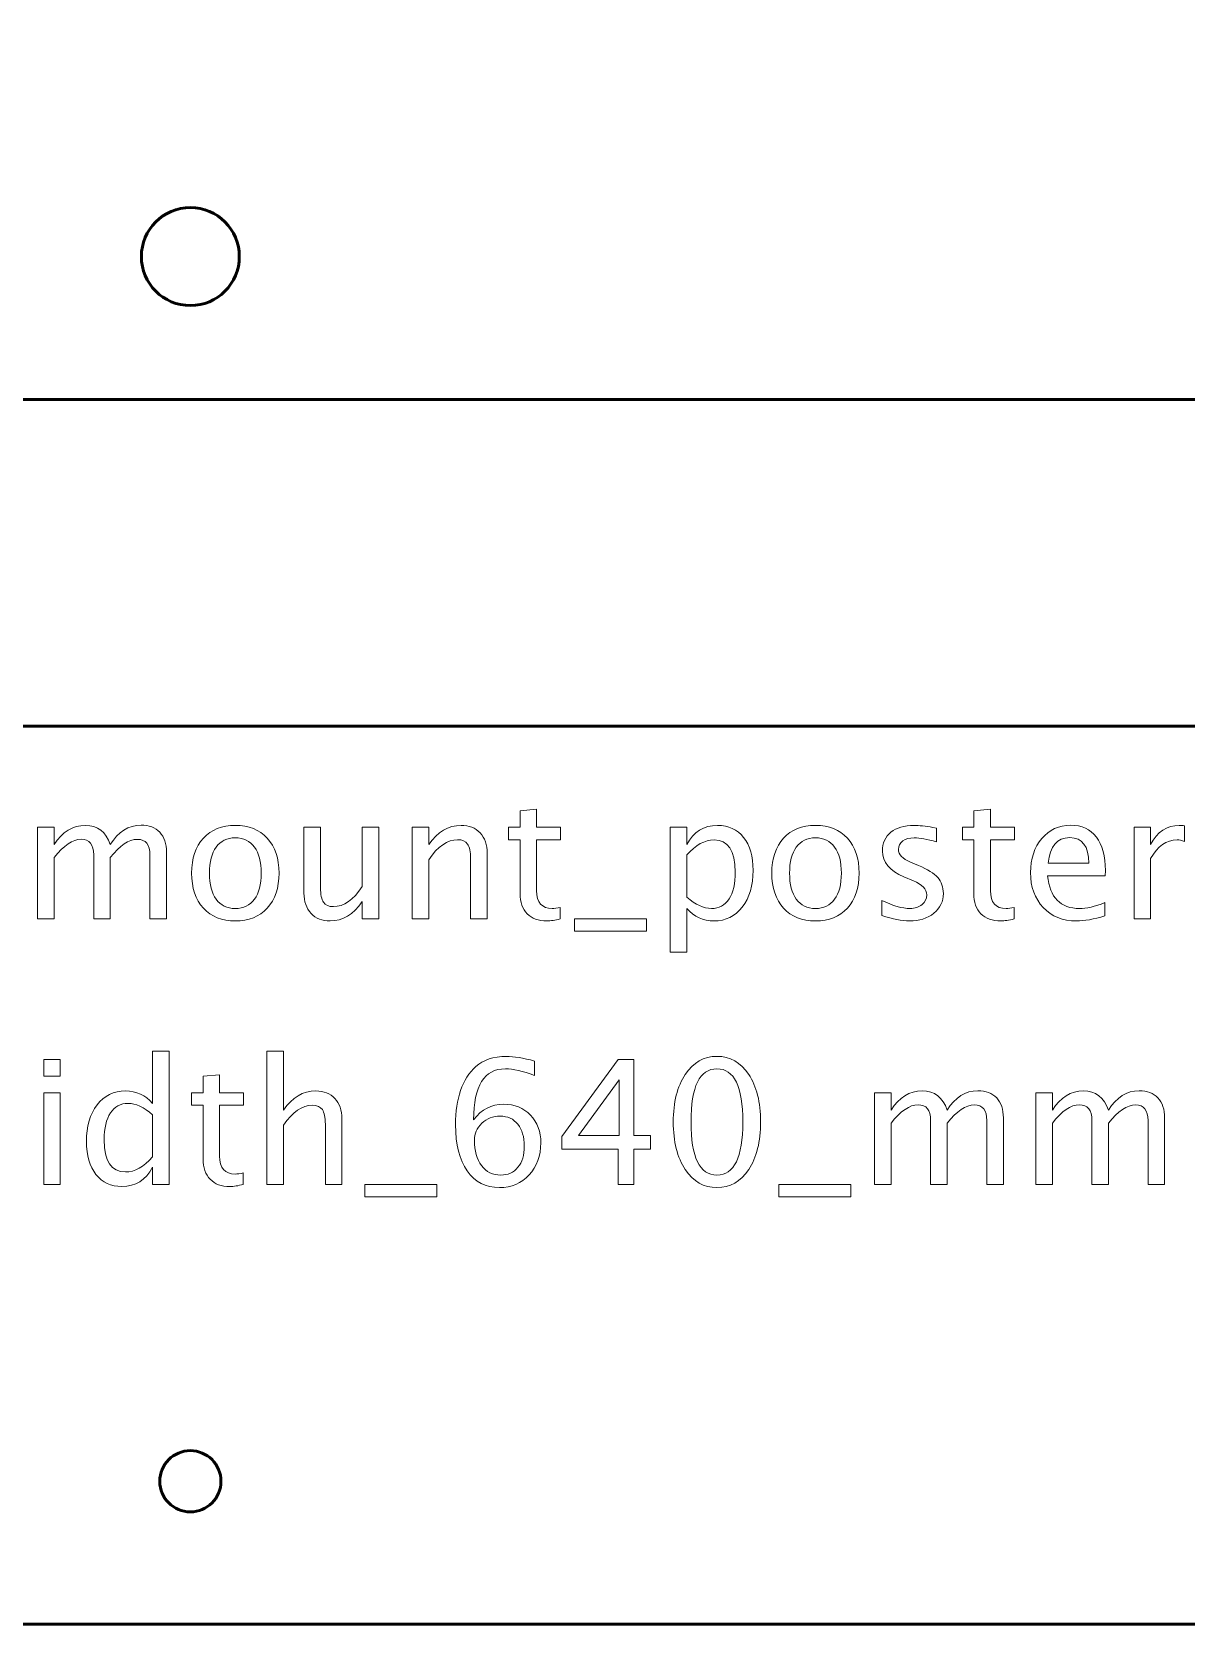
# Model space of a CAD drawing. Header units: centimetres. Extents: x -144 to 123, y -121 to 149.
# Drawn here: x -14.28 to -8.62, y -53.2 to -45.4 of the extents above; entities that cross this region are included whole.
import ezdxf

# ---------------------------------------------------------------- set-up
doc = ezdxf.new("R2010")
doc.units = ezdxf.units.CM
doc.header["$MEASUREMENT"] = 0
doc.layers.add('Layer 1', color=7, linetype='Continuous')

msp = doc.modelspace()

# ---------------------------------------------------------------- linework, layer by layer
at = {"layer": 'Layer 1', "lineweight": 53}
for centre, major_axis in [((-13.5, -46.5), (0, 0.24)), ((-13.5, -52.5), (0, 0.15))]:
    msp.add_ellipse(centre, major_axis=major_axis, ratio=1, dxfattribs=at)
for points in [[(-38.95, -46.7), (-38.95, -46.7), (-38.95, -43.3), (-38.95, -43.3), (-38.95, -43.3), (-38.95, -43.02386), (-38.72614, -42.8), (-38.45, -42.8), (-38.45, -42.8), (-38.45, -42.8), (8.45, -42.8), (8.45, -42.8), (8.45, -42.8), (8.72614, -42.8), (8.95, -43.02386), (8.95, -43.3), (8.95, -43.3), (8.95, -43.3), (8.95, -46.7), (8.95, -46.7), (8.95, -46.7), (8.95, -46.97614), (8.72614, -47.2), (8.45, -47.2), (8.45, -47.2), (8.45, -47.2), (-38.45, -47.2), (-38.45, -47.2), (-38.45, -47.2), (-38.72614, -47.2), (-38.95, -46.97614), (-38.95, -46.7)], [(-38.95, -52.7), (-38.95, -52.7), (-38.95, -49.3), (-38.95, -49.3), (-38.95, -49.3), (-38.95, -49.02386), (-38.72614, -48.8), (-38.45, -48.8), (-38.45, -48.8), (-38.45, -48.8), (8.45, -48.8), (8.45, -48.8), (8.45, -48.8), (8.72614, -48.8), (8.95, -49.02386), (8.95, -49.3), (8.95, -49.3), (8.95, -49.3), (8.95, -52.7), (8.95, -52.7), (8.95, -52.7), (8.95, -52.97614), (8.72614, -53.2), (8.45, -53.2), (8.45, -53.2), (8.45, -53.2), (-38.45, -53.2), (-38.45, -53.2), (-38.45, -53.2), (-38.72614, -53.2), (-38.95, -52.97614), (-38.95, -52.7)]]:
    msp.add_open_spline(points, degree=3, knots=[0, 0, 0, 0, 0.1111111, 0.1111111, 0.1111111, 0.1111111, 0.2222222, 0.2222222, 0.2222222, 0.2222222, 0.3333333, 0.3333333, 0.3333333, 0.3333333, 0.4444444, 0.4444444, 0.4444444, 0.4444444, 0.5555556, 0.5555556, 0.5555556, 0.5555556, 0.6666667, 0.6666667, 0.6666667, 0.6666667, 0.7777778, 0.7777778, 0.7777778, 0.7777778, 1, 1, 1, 1], dxfattribs=at)
at = {"layer": 'Layer 1', "color": 5, "lineweight": 9}
for points, knots in [([(-11.68655, -49.74455), (-11.71167, -49.75146), (-11.73354, -49.75485), (-11.75202, -49.75485), (-11.75202, -49.75485), (-11.79351, -49.75485), (-11.82583, -49.743), (-11.84897, -49.71929), (-11.84897, -49.71929), (-11.87225, -49.69558), (-11.88382, -49.6627), (-11.88382, -49.62051), (-11.88382, -49.62051), (-11.88382, -49.62051), (-11.88382, -49.35692), (-11.88382, -49.35692), (-11.88382, -49.35692), (-11.88382, -49.35692), (-11.93999, -49.35692), (-11.93999, -49.35692), (-11.93999, -49.35692), (-11.93999, -49.35692), (-11.93999, -49.29595), (-11.93999, -49.29595), (-11.93999, -49.29595), (-11.93999, -49.29595), (-11.88382, -49.29595), (-11.88382, -49.29595), (-11.88382, -49.29595), (-11.88382, -49.29595), (-11.88382, -49.21482), (-11.88382, -49.21482), (-11.88382, -49.21482), (-11.88382, -49.21482), (-11.80254, -49.20705), (-11.80254, -49.20705), (-11.80254, -49.20705), (-11.80254, -49.20705), (-11.80254, -49.29595), (-11.80254, -49.29595), (-11.80254, -49.29595), (-11.80254, -49.29595), (-11.68486, -49.29595), (-11.68486, -49.29595), (-11.68486, -49.29595), (-11.68486, -49.29595), (-11.68486, -49.35692), (-11.68486, -49.35692), (-11.68486, -49.35692), (-11.68486, -49.35692), (-11.80254, -49.35692), (-11.80254, -49.35692), (-11.80254, -49.35692), (-11.80254, -49.35692), (-11.80254, -49.60584), (-11.80254, -49.60584), (-11.80254, -49.60584), (-11.80254, -49.66454), (-11.777, -49.69389), (-11.72606, -49.69389), (-11.72606, -49.69389), (-11.71519, -49.69389), (-11.70207, -49.69206), (-11.68655, -49.68853), (-11.68655, -49.68853), (-11.68655, -49.68853), (-11.68655, -49.74455), (-11.68655, -49.74455)], [0, 0, 0, 0, 0.0555556, 0.0555556, 0.0555556, 0.0555556, 0.1111111, 0.1111111, 0.1111111, 0.1111111, 0.1666667, 0.1666667, 0.1666667, 0.1666667, 0.2222222, 0.2222222, 0.2222222, 0.2222222, 0.2777778, 0.2777778, 0.2777778, 0.2777778, 0.3333333, 0.3333333, 0.3333333, 0.3333333, 0.3888889, 0.3888889, 0.3888889, 0.3888889, 0.4444444, 0.4444444, 0.4444444, 0.4444444, 0.5, 0.5, 0.5, 0.5, 0.5555556, 0.5555556, 0.5555556, 0.5555556, 0.6111111, 0.6111111, 0.6111111, 0.6111111, 0.6666667, 0.6666667, 0.6666667, 0.6666667, 0.7222222, 0.7222222, 0.7222222, 0.7222222, 0.7777778, 0.7777778, 0.7777778, 0.7777778, 0.8333333, 0.8333333, 0.8333333, 0.8333333, 0.8888889, 0.8888889, 0.8888889, 0.8888889, 1, 1, 1, 1]), ([(-9.46192, -49.74455), (-9.48704, -49.75146), (-9.50891, -49.75485), (-9.52739, -49.75485), (-9.52739, -49.75485), (-9.56888, -49.75485), (-9.6012, -49.743), (-9.62434, -49.71929), (-9.62434, -49.71929), (-9.64762, -49.69558), (-9.65919, -49.6627), (-9.65919, -49.62051), (-9.65919, -49.62051), (-9.65919, -49.62051), (-9.65919, -49.35692), (-9.65919, -49.35692), (-9.65919, -49.35692), (-9.65919, -49.35692), (-9.71536, -49.35692), (-9.71536, -49.35692), (-9.71536, -49.35692), (-9.71536, -49.35692), (-9.71536, -49.29595), (-9.71536, -49.29595), (-9.71536, -49.29595), (-9.71536, -49.29595), (-9.65919, -49.29595), (-9.65919, -49.29595), (-9.65919, -49.29595), (-9.65919, -49.29595), (-9.65919, -49.21482), (-9.65919, -49.21482), (-9.65919, -49.21482), (-9.65919, -49.21482), (-9.57791, -49.20705), (-9.57791, -49.20705), (-9.57791, -49.20705), (-9.57791, -49.20705), (-9.57791, -49.29595), (-9.57791, -49.29595), (-9.57791, -49.29595), (-9.57791, -49.29595), (-9.46023, -49.29595), (-9.46023, -49.29595), (-9.46023, -49.29595), (-9.46023, -49.29595), (-9.46023, -49.35692), (-9.46023, -49.35692), (-9.46023, -49.35692), (-9.46023, -49.35692), (-9.57791, -49.35692), (-9.57791, -49.35692), (-9.57791, -49.35692), (-9.57791, -49.35692), (-9.57791, -49.60584), (-9.57791, -49.60584), (-9.57791, -49.60584), (-9.57791, -49.66454), (-9.55237, -49.69389), (-9.50143, -49.69389), (-9.50143, -49.69389), (-9.49056, -49.69389), (-9.47744, -49.69206), (-9.46192, -49.68853), (-9.46192, -49.68853), (-9.46192, -49.68853), (-9.46192, -49.74455), (-9.46192, -49.74455)], [0, 0, 0, 0, 0.0555556, 0.0555556, 0.0555556, 0.0555556, 0.1111111, 0.1111111, 0.1111111, 0.1111111, 0.1666667, 0.1666667, 0.1666667, 0.1666667, 0.2222222, 0.2222222, 0.2222222, 0.2222222, 0.2777778, 0.2777778, 0.2777778, 0.2777778, 0.3333333, 0.3333333, 0.3333333, 0.3333333, 0.3888889, 0.3888889, 0.3888889, 0.3888889, 0.4444444, 0.4444444, 0.4444444, 0.4444444, 0.5, 0.5, 0.5, 0.5, 0.5555556, 0.5555556, 0.5555556, 0.5555556, 0.6111111, 0.6111111, 0.6111111, 0.6111111, 0.6666667, 0.6666667, 0.6666667, 0.6666667, 0.7222222, 0.7222222, 0.7222222, 0.7222222, 0.7777778, 0.7777778, 0.7777778, 0.7777778, 0.8333333, 0.8333333, 0.8333333, 0.8333333, 0.8888889, 0.8888889, 0.8888889, 0.8888889, 1, 1, 1, 1]), ([(-14.24886, -49.74469), (-14.24886, -49.74469), (-14.24886, -49.29595), (-14.24886, -49.29595), (-14.24886, -49.29595), (-14.24886, -49.29595), (-14.16758, -49.29595), (-14.16758, -49.29595), (-14.16758, -49.29595), (-14.16758, -49.29595), (-14.16758, -49.38076), (-14.16758, -49.38076), (-14.16758, -49.38076), (-14.12793, -49.31797), (-14.07713, -49.28664), (-14.0149, -49.28664), (-14.0149, -49.28664), (-13.95492, -49.28664), (-13.91414, -49.31797), (-13.89241, -49.38076), (-13.89241, -49.38076), (-13.85389, -49.3174), (-13.80365, -49.28579), (-13.74199, -49.28579), (-13.74199, -49.28579), (-13.70262, -49.28579), (-13.672, -49.29737), (-13.65012, -49.32065), (-13.65012, -49.32065), (-13.62825, -49.34393), (-13.61724, -49.37653), (-13.61724, -49.41844), (-13.61724, -49.41844), (-13.61724, -49.41844), (-13.61724, -49.74469), (-13.61724, -49.74469), (-13.61724, -49.74469), (-13.61724, -49.74469), (-13.69852, -49.74469), (-13.69852, -49.74469), (-13.69852, -49.74469), (-13.69852, -49.74469), (-13.69852, -49.43185), (-13.69852, -49.43185), (-13.69852, -49.43185), (-13.69852, -49.38076), (-13.71884, -49.35522), (-13.75948, -49.35522), (-13.75948, -49.35522), (-13.80168, -49.35522), (-13.84599, -49.385), (-13.89241, -49.44469), (-13.89241, -49.44469), (-13.89241, -49.44469), (-13.89241, -49.74469), (-13.89241, -49.74469), (-13.89241, -49.74469), (-13.89241, -49.74469), (-13.97369, -49.74469), (-13.97369, -49.74469), (-13.97369, -49.74469), (-13.97369, -49.74469), (-13.97369, -49.43156), (-13.97369, -49.43156), (-13.97369, -49.43156), (-13.97369, -49.38006), (-13.99429, -49.35438), (-14.03564, -49.35438), (-14.03564, -49.35438), (-14.0767, -49.35438), (-14.12073, -49.38429), (-14.16758, -49.44426), (-14.16758, -49.44426), (-14.16758, -49.44426), (-14.16758, -49.74469), (-14.16758, -49.74469), (-14.16758, -49.74469), (-14.16758, -49.74469), (-14.24886, -49.74469), (-14.24886, -49.74469)], [0, 0, 0, 0, 0.047619, 0.047619, 0.047619, 0.047619, 0.0952381, 0.0952381, 0.0952381, 0.0952381, 0.1428571, 0.1428571, 0.1428571, 0.1428571, 0.1904762, 0.1904762, 0.1904762, 0.1904762, 0.2380952, 0.2380952, 0.2380952, 0.2380952, 0.2857143, 0.2857143, 0.2857143, 0.2857143, 0.3333333, 0.3333333, 0.3333333, 0.3333333, 0.3809524, 0.3809524, 0.3809524, 0.3809524, 0.4285714, 0.4285714, 0.4285714, 0.4285714, 0.4761905, 0.4761905, 0.4761905, 0.4761905, 0.5238095, 0.5238095, 0.5238095, 0.5238095, 0.5714286, 0.5714286, 0.5714286, 0.5714286, 0.6190476, 0.6190476, 0.6190476, 0.6190476, 0.6666667, 0.6666667, 0.6666667, 0.6666667, 0.7142857, 0.7142857, 0.7142857, 0.7142857, 0.7619048, 0.7619048, 0.7619048, 0.7619048, 0.8095238, 0.8095238, 0.8095238, 0.8095238, 0.8571429, 0.8571429, 0.8571429, 0.8571429, 0.9047619, 0.9047619, 0.9047619, 0.9047619, 1, 1, 1, 1]), ([(-13.2797, -49.75485), (-13.3456, -49.75485), (-13.39781, -49.73382), (-13.4362, -49.69177), (-13.4362, -49.69177), (-13.47472, -49.64972), (-13.49391, -49.59257), (-13.49391, -49.52046), (-13.49391, -49.52046), (-13.49391, -49.4485), (-13.47472, -49.39149), (-13.4362, -49.34958), (-13.4362, -49.34958), (-13.39781, -49.30767), (-13.3456, -49.28664), (-13.2797, -49.28664), (-13.2797, -49.28664), (-13.2138, -49.28664), (-13.16159, -49.30767), (-13.12321, -49.34958), (-13.12321, -49.34958), (-13.08469, -49.39149), (-13.06549, -49.4485), (-13.06549, -49.52046), (-13.06549, -49.52046), (-13.06549, -49.59257), (-13.08469, -49.64972), (-13.12321, -49.69177), (-13.12321, -49.69177), (-13.16159, -49.73382), (-13.2138, -49.75485), (-13.2797, -49.75485)], [0, 0, 0, 0, 0.1111111, 0.1111111, 0.1111111, 0.1111111, 0.2222222, 0.2222222, 0.2222222, 0.2222222, 0.3333333, 0.3333333, 0.3333333, 0.3333333, 0.4444444, 0.4444444, 0.4444444, 0.4444444, 0.5555556, 0.5555556, 0.5555556, 0.5555556, 0.6666667, 0.6666667, 0.6666667, 0.6666667, 0.7777778, 0.7777778, 0.7777778, 0.7777778, 1, 1, 1, 1]), ([(-12.65712, -49.74469), (-12.65712, -49.74469), (-12.65712, -49.66031), (-12.65712, -49.66031), (-12.65712, -49.66031), (-12.70044, -49.72338), (-12.75307, -49.75485), (-12.81488, -49.75485), (-12.81488, -49.75485), (-12.85411, -49.75485), (-12.88529, -49.74257), (-12.90844, -49.71788), (-12.90844, -49.71788), (-12.93172, -49.69318), (-12.94329, -49.66002), (-12.94329, -49.61811), (-12.94329, -49.61811), (-12.94329, -49.61811), (-12.94329, -49.29595), (-12.94329, -49.29595), (-12.94329, -49.29595), (-12.94329, -49.29595), (-12.86201, -49.29595), (-12.86201, -49.29595), (-12.86201, -49.29595), (-12.86201, -49.29595), (-12.86201, -49.59158), (-12.86201, -49.59158), (-12.86201, -49.59158), (-12.86201, -49.62531), (-12.85707, -49.64916), (-12.84733, -49.66327), (-12.84733, -49.66327), (-12.83746, -49.67752), (-12.82109, -49.68458), (-12.79809, -49.68458), (-12.79809, -49.68458), (-12.74841, -49.68458), (-12.70128, -49.65198), (-12.65712, -49.58664), (-12.65712, -49.58664), (-12.65712, -49.58664), (-12.65712, -49.29595), (-12.65712, -49.29595), (-12.65712, -49.29595), (-12.65712, -49.29595), (-12.57583, -49.29595), (-12.57583, -49.29595), (-12.57583, -49.29595), (-12.57583, -49.29595), (-12.57583, -49.74469), (-12.57583, -49.74469), (-12.57583, -49.74469), (-12.57583, -49.74469), (-12.65712, -49.74469), (-12.65712, -49.74469)], [0, 0, 0, 0, 0.0666667, 0.0666667, 0.0666667, 0.0666667, 0.1333333, 0.1333333, 0.1333333, 0.1333333, 0.2, 0.2, 0.2, 0.2, 0.2666667, 0.2666667, 0.2666667, 0.2666667, 0.3333333, 0.3333333, 0.3333333, 0.3333333, 0.4, 0.4, 0.4, 0.4, 0.4666667, 0.4666667, 0.4666667, 0.4666667, 0.5333333, 0.5333333, 0.5333333, 0.5333333, 0.6, 0.6, 0.6, 0.6, 0.6666667, 0.6666667, 0.6666667, 0.6666667, 0.7333333, 0.7333333, 0.7333333, 0.7333333, 0.8, 0.8, 0.8, 0.8, 0.8666667, 0.8666667, 0.8666667, 0.8666667, 1, 1, 1, 1]), ([(-12.41271, -49.74469), (-12.41271, -49.74469), (-12.41271, -49.29595), (-12.41271, -49.29595), (-12.41271, -49.29595), (-12.41271, -49.29595), (-12.33143, -49.29595), (-12.33143, -49.29595), (-12.33143, -49.29595), (-12.33143, -49.29595), (-12.33143, -49.38076), (-12.33143, -49.38076), (-12.33143, -49.38076), (-12.28839, -49.31797), (-12.23561, -49.28664), (-12.17324, -49.28664), (-12.17324, -49.28664), (-12.13401, -49.28664), (-12.10283, -49.29892), (-12.07983, -49.32361), (-12.07983, -49.32361), (-12.05683, -49.34817), (-12.04525, -49.38133), (-12.04525, -49.42281), (-12.04525, -49.42281), (-12.04525, -49.42281), (-12.04525, -49.74469), (-12.04525, -49.74469), (-12.04525, -49.74469), (-12.04525, -49.74469), (-12.12654, -49.74469), (-12.12654, -49.74469), (-12.12654, -49.74469), (-12.12654, -49.74469), (-12.12654, -49.44934), (-12.12654, -49.44934), (-12.12654, -49.44934), (-12.12654, -49.41604), (-12.13147, -49.39233), (-12.14121, -49.37822), (-12.14121, -49.37822), (-12.15109, -49.36397), (-12.16732, -49.35692), (-12.19004, -49.35692), (-12.19004, -49.35692), (-12.23999, -49.35692), (-12.28712, -49.38951), (-12.33143, -49.45471), (-12.33143, -49.45471), (-12.33143, -49.45471), (-12.33143, -49.74469), (-12.33143, -49.74469), (-12.33143, -49.74469), (-12.33143, -49.74469), (-12.41271, -49.74469), (-12.41271, -49.74469)], [0, 0, 0, 0, 0.0666667, 0.0666667, 0.0666667, 0.0666667, 0.1333333, 0.1333333, 0.1333333, 0.1333333, 0.2, 0.2, 0.2, 0.2, 0.2666667, 0.2666667, 0.2666667, 0.2666667, 0.3333333, 0.3333333, 0.3333333, 0.3333333, 0.4, 0.4, 0.4, 0.4, 0.4666667, 0.4666667, 0.4666667, 0.4666667, 0.5333333, 0.5333333, 0.5333333, 0.5333333, 0.6, 0.6, 0.6, 0.6, 0.6666667, 0.6666667, 0.6666667, 0.6666667, 0.7333333, 0.7333333, 0.7333333, 0.7333333, 0.8, 0.8, 0.8, 0.8, 0.8666667, 0.8666667, 0.8666667, 0.8666667, 1, 1, 1, 1]), ([(-11.14722, -49.9081), (-11.14722, -49.9081), (-11.14722, -49.29595), (-11.14722, -49.29595), (-11.14722, -49.29595), (-11.14722, -49.29595), (-11.06594, -49.29595), (-11.06594, -49.29595), (-11.06594, -49.29595), (-11.06594, -49.29595), (-11.06594, -49.38076), (-11.06594, -49.38076), (-11.06594, -49.38076), (-11.03264, -49.31797), (-10.98254, -49.28664), (-10.9158, -49.28664), (-10.9158, -49.28664), (-10.86175, -49.28664), (-10.81928, -49.30626), (-10.78823, -49.34563), (-10.78823, -49.34563), (-10.75719, -49.385), (-10.74166, -49.43876), (-10.74166, -49.50692), (-10.74166, -49.50692), (-10.74166, -49.58114), (-10.7593, -49.64111), (-10.79444, -49.68655), (-10.79444, -49.68655), (-10.82958, -49.73213), (-10.87586, -49.75485), (-10.93315, -49.75485), (-10.93315, -49.75485), (-10.98635, -49.75485), (-11.03066, -49.73453), (-11.06594, -49.69375), (-11.06594, -49.69375), (-11.06594, -49.69375), (-11.06594, -49.9081), (-11.06594, -49.9081), (-11.06594, -49.9081), (-11.06594, -49.9081), (-11.14722, -49.9081), (-11.14722, -49.9081)], [0, 0, 0, 0, 0.0833333, 0.0833333, 0.0833333, 0.0833333, 0.1666667, 0.1666667, 0.1666667, 0.1666667, 0.25, 0.25, 0.25, 0.25, 0.3333333, 0.3333333, 0.3333333, 0.3333333, 0.4166667, 0.4166667, 0.4166667, 0.4166667, 0.5, 0.5, 0.5, 0.5, 0.5833333, 0.5833333, 0.5833333, 0.5833333, 0.6666667, 0.6666667, 0.6666667, 0.6666667, 0.75, 0.75, 0.75, 0.75, 0.8333333, 0.8333333, 0.8333333, 0.8333333, 1, 1, 1, 1]), ([(-10.43573, -49.75485), (-10.50163, -49.75485), (-10.55384, -49.73382), (-10.59223, -49.69177), (-10.59223, -49.69177), (-10.63075, -49.64972), (-10.64994, -49.59257), (-10.64994, -49.52046), (-10.64994, -49.52046), (-10.64994, -49.4485), (-10.63075, -49.39149), (-10.59223, -49.34958), (-10.59223, -49.34958), (-10.55384, -49.30767), (-10.50163, -49.28664), (-10.43573, -49.28664), (-10.43573, -49.28664), (-10.36983, -49.28664), (-10.31762, -49.30767), (-10.27924, -49.34958), (-10.27924, -49.34958), (-10.24072, -49.39149), (-10.22152, -49.4485), (-10.22152, -49.52046), (-10.22152, -49.52046), (-10.22152, -49.59257), (-10.24072, -49.64972), (-10.27924, -49.69177), (-10.27924, -49.69177), (-10.31762, -49.73382), (-10.36983, -49.75485), (-10.43573, -49.75485)], [0, 0, 0, 0, 0.1111111, 0.1111111, 0.1111111, 0.1111111, 0.2222222, 0.2222222, 0.2222222, 0.2222222, 0.3333333, 0.3333333, 0.3333333, 0.3333333, 0.4444444, 0.4444444, 0.4444444, 0.4444444, 0.5555556, 0.5555556, 0.5555556, 0.5555556, 0.6666667, 0.6666667, 0.6666667, 0.6666667, 0.7777778, 0.7777778, 0.7777778, 0.7777778, 1, 1, 1, 1]), ([(-10.11033, -49.7286), (-10.11033, -49.7286), (-10.11033, -49.6541), (-10.11033, -49.6541), (-10.11033, -49.6541), (-10.05713, -49.68063), (-10.01098, -49.69389), (-9.97161, -49.69389), (-9.97161, -49.69389), (-9.94819, -49.69389), (-9.92872, -49.68754), (-9.91333, -49.67484), (-9.91333, -49.67484), (-9.89795, -49.66228), (-9.89019, -49.64648), (-9.89019, -49.62743), (-9.89019, -49.62743), (-9.89019, -49.59963), (-9.91178, -49.57663), (-9.95496, -49.55842), (-9.95496, -49.55842), (-9.95496, -49.55842), (-10.00252, -49.53824), (-10.00252, -49.53824), (-10.00252, -49.53824), (-10.07265, -49.50917), (-10.10779, -49.46712), (-10.10779, -49.41251), (-10.10779, -49.41251), (-10.10779, -49.37343), (-10.09396, -49.34266), (-10.0663, -49.32023), (-10.0663, -49.32023), (-10.03864, -49.29779), (-10.00068, -49.28664), (-9.95256, -49.28664), (-9.95256, -49.28664), (-9.92759, -49.28664), (-9.89654, -49.29003), (-9.85971, -49.29694), (-9.85971, -49.29694), (-9.85971, -49.29694), (-9.84278, -49.30019), (-9.84278, -49.30019), (-9.84278, -49.30019), (-9.84278, -49.30019), (-9.84278, -49.36792), (-9.84278, -49.36792), (-9.84278, -49.36792), (-9.88808, -49.35438), (-9.9242, -49.3476), (-9.95115, -49.3476), (-9.95115, -49.3476), (-9.97486, -49.3476), (-9.99363, -49.35282), (-10.00788, -49.36312), (-10.00788, -49.36312), (-10.02199, -49.37343), (-10.02905, -49.38725), (-10.02905, -49.40461), (-10.02905, -49.40461), (-10.02905, -49.42902), (-10.00929, -49.44977), (-9.96964, -49.46656), (-9.96964, -49.46656), (-9.96964, -49.46656), (-9.93055, -49.48307), (-9.93055, -49.48307), (-9.93055, -49.48307), (-9.88624, -49.5017), (-9.85491, -49.52145), (-9.83657, -49.54219), (-9.83657, -49.54219), (-9.81808, -49.56294), (-9.80891, -49.5889), (-9.80891, -49.61995), (-9.80891, -49.61995), (-9.80891, -49.65932), (-9.82443, -49.69163), (-9.85562, -49.71689), (-9.85562, -49.71689), (-9.88666, -49.74215), (-9.92646, -49.75485), (-9.97486, -49.75485), (-9.97486, -49.75485), (-10.01211, -49.75485), (-10.05713, -49.7461), (-10.11033, -49.7286)], [0, 0, 0, 0, 0.0434783, 0.0434783, 0.0434783, 0.0434783, 0.0869565, 0.0869565, 0.0869565, 0.0869565, 0.1304348, 0.1304348, 0.1304348, 0.1304348, 0.173913, 0.173913, 0.173913, 0.173913, 0.2173913, 0.2173913, 0.2173913, 0.2173913, 0.2608696, 0.2608696, 0.2608696, 0.2608696, 0.3043478, 0.3043478, 0.3043478, 0.3043478, 0.3478261, 0.3478261, 0.3478261, 0.3478261, 0.3913043, 0.3913043, 0.3913043, 0.3913043, 0.4347826, 0.4347826, 0.4347826, 0.4347826, 0.4782609, 0.4782609, 0.4782609, 0.4782609, 0.5217391, 0.5217391, 0.5217391, 0.5217391, 0.5652174, 0.5652174, 0.5652174, 0.5652174, 0.6086957, 0.6086957, 0.6086957, 0.6086957, 0.6521739, 0.6521739, 0.6521739, 0.6521739, 0.6956522, 0.6956522, 0.6956522, 0.6956522, 0.7391304, 0.7391304, 0.7391304, 0.7391304, 0.7826087, 0.7826087, 0.7826087, 0.7826087, 0.826087, 0.826087, 0.826087, 0.826087, 0.8695652, 0.8695652, 0.8695652, 0.8695652, 0.9130435, 0.9130435, 0.9130435, 0.9130435, 1, 1, 1, 1]), ([(-9.01658, -49.7303), (-9.07119, -49.74667), (-9.11789, -49.75485), (-9.15684, -49.75485), (-9.15684, -49.75485), (-9.2233, -49.75485), (-9.27735, -49.73284), (-9.31898, -49.68895), (-9.31898, -49.68895), (-9.36061, -49.64507), (-9.38149, -49.5882), (-9.38149, -49.51821), (-9.38149, -49.51821), (-9.38149, -49.45033), (-9.36315, -49.39459), (-9.32632, -49.35099), (-9.32632, -49.35099), (-9.28949, -49.30753), (-9.24235, -49.28579), (-9.18492, -49.28579), (-9.18492, -49.28579), (-9.13059, -49.28579), (-9.08854, -49.30513), (-9.05891, -49.34379), (-9.05891, -49.34379), (-9.02928, -49.38246), (-9.01446, -49.43721), (-9.01446, -49.50819), (-9.01446, -49.50819), (-9.01446, -49.50819), (-9.01488, -49.53302), (-9.01488, -49.53302), (-9.01488, -49.53302), (-9.01488, -49.53302), (-9.29852, -49.53302), (-9.29852, -49.53302), (-9.29852, -49.53302), (-9.28666, -49.64027), (-9.23431, -49.69389), (-9.1416, -49.69389), (-9.1416, -49.69389), (-9.10759, -49.69389), (-9.06596, -49.68429), (-9.01658, -49.6651), (-9.01658, -49.6651), (-9.01658, -49.6651), (-9.01658, -49.7303), (-9.01658, -49.7303)], [0, 0, 0, 0, 0.0769231, 0.0769231, 0.0769231, 0.0769231, 0.1538462, 0.1538462, 0.1538462, 0.1538462, 0.2307692, 0.2307692, 0.2307692, 0.2307692, 0.3076923, 0.3076923, 0.3076923, 0.3076923, 0.3846154, 0.3846154, 0.3846154, 0.3846154, 0.4615385, 0.4615385, 0.4615385, 0.4615385, 0.5384615, 0.5384615, 0.5384615, 0.5384615, 0.6153846, 0.6153846, 0.6153846, 0.6153846, 0.6923077, 0.6923077, 0.6923077, 0.6923077, 0.7692308, 0.7692308, 0.7692308, 0.7692308, 0.8461538, 0.8461538, 0.8461538, 0.8461538, 1, 1, 1, 1]), ([(-8.87419, -49.74469), (-8.87419, -49.74469), (-8.87419, -49.29595), (-8.87419, -49.29595), (-8.87419, -49.29595), (-8.87419, -49.29595), (-8.79291, -49.29595), (-8.79291, -49.29595), (-8.79291, -49.29595), (-8.79291, -49.29595), (-8.79291, -49.38076), (-8.79291, -49.38076), (-8.79291, -49.38076), (-8.76059, -49.31797), (-8.71375, -49.28664), (-8.65222, -49.28664), (-8.65222, -49.28664), (-8.6439, -49.28664), (-8.63515, -49.28735), (-8.62612, -49.28876), (-8.62612, -49.28876), (-8.62612, -49.28876), (-8.62612, -49.36482), (-8.62612, -49.36482), (-8.62612, -49.36482), (-8.64023, -49.36016), (-8.65264, -49.35776), (-8.66337, -49.35776), (-8.66337, -49.35776), (-8.71502, -49.35776), (-8.7582, -49.38824), (-8.79291, -49.44934), (-8.79291, -49.44934), (-8.79291, -49.44934), (-8.79291, -49.74469), (-8.79291, -49.74469), (-8.79291, -49.74469), (-8.79291, -49.74469), (-8.87419, -49.74469), (-8.87419, -49.74469)], [0, 0, 0, 0, 0.0909091, 0.0909091, 0.0909091, 0.0909091, 0.1818182, 0.1818182, 0.1818182, 0.1818182, 0.2727273, 0.2727273, 0.2727273, 0.2727273, 0.3636364, 0.3636364, 0.3636364, 0.3636364, 0.4545455, 0.4545455, 0.4545455, 0.4545455, 0.5454545, 0.5454545, 0.5454545, 0.5454545, 0.6363636, 0.6363636, 0.6363636, 0.6363636, 0.7272727, 0.7272727, 0.7272727, 0.7272727, 0.8181818, 0.8181818, 0.8181818, 0.8181818, 1, 1, 1, 1]), ([(-13.27984, -49.69389), (-13.23963, -49.69389), (-13.2083, -49.67879), (-13.186, -49.64845), (-13.186, -49.64845), (-13.16385, -49.61825), (-13.1527, -49.5755), (-13.1527, -49.52046), (-13.1527, -49.52046), (-13.1527, -49.46557), (-13.16385, -49.42296), (-13.186, -49.39276), (-13.186, -49.39276), (-13.2083, -49.3627), (-13.23963, -49.3476), (-13.27984, -49.3476), (-13.27984, -49.3476), (-13.3202, -49.3476), (-13.35153, -49.3627), (-13.37354, -49.39276), (-13.37354, -49.39276), (-13.3957, -49.42296), (-13.4067, -49.46557), (-13.4067, -49.52046), (-13.4067, -49.52046), (-13.4067, -49.5755), (-13.3957, -49.61825), (-13.37354, -49.64845), (-13.37354, -49.64845), (-13.35153, -49.67879), (-13.3202, -49.69389), (-13.27984, -49.69389)], [0, 0, 0, 0, 0.1111111, 0.1111111, 0.1111111, 0.1111111, 0.2222222, 0.2222222, 0.2222222, 0.2222222, 0.3333333, 0.3333333, 0.3333333, 0.3333333, 0.4444444, 0.4444444, 0.4444444, 0.4444444, 0.5555556, 0.5555556, 0.5555556, 0.5555556, 0.6666667, 0.6666667, 0.6666667, 0.6666667, 0.7777778, 0.7777778, 0.7777778, 0.7777778, 1, 1, 1, 1]), ([(-11.06594, -49.63773), (-11.02403, -49.67512), (-10.98409, -49.69389), (-10.94614, -49.69389), (-10.94614, -49.69389), (-10.90874, -49.69389), (-10.87981, -49.67823), (-10.85949, -49.64704), (-10.85949, -49.64704), (-10.83903, -49.61586), (-10.82887, -49.57197), (-10.82887, -49.51524), (-10.82887, -49.51524), (-10.82887, -49.41026), (-10.86359, -49.35776), (-10.93301, -49.35776), (-10.93301, -49.35776), (-10.97845, -49.35776), (-11.02276, -49.38232), (-11.06594, -49.43156), (-11.06594, -49.43156), (-11.06594, -49.43156), (-11.06594, -49.63773), (-11.06594, -49.63773)], [0, 0, 0, 0, 0.1428571, 0.1428571, 0.1428571, 0.1428571, 0.2857143, 0.2857143, 0.2857143, 0.2857143, 0.4285714, 0.4285714, 0.4285714, 0.4285714, 0.5714286, 0.5714286, 0.5714286, 0.5714286, 0.7142857, 0.7142857, 0.7142857, 0.7142857, 1, 1, 1, 1]), ([(-10.43587, -49.69389), (-10.39566, -49.69389), (-10.36433, -49.67879), (-10.34203, -49.64845), (-10.34203, -49.64845), (-10.31988, -49.61825), (-10.30873, -49.5755), (-10.30873, -49.52046), (-10.30873, -49.52046), (-10.30873, -49.46557), (-10.31988, -49.42296), (-10.34203, -49.39276), (-10.34203, -49.39276), (-10.36433, -49.3627), (-10.39566, -49.3476), (-10.43587, -49.3476), (-10.43587, -49.3476), (-10.47623, -49.3476), (-10.50756, -49.3627), (-10.52957, -49.39276), (-10.52957, -49.39276), (-10.55173, -49.42296), (-10.56273, -49.46557), (-10.56273, -49.52046), (-10.56273, -49.52046), (-10.56273, -49.5755), (-10.55173, -49.61825), (-10.52957, -49.64845), (-10.52957, -49.64845), (-10.50756, -49.67879), (-10.47623, -49.69389), (-10.43587, -49.69389)], [0, 0, 0, 0, 0.1111111, 0.1111111, 0.1111111, 0.1111111, 0.2222222, 0.2222222, 0.2222222, 0.2222222, 0.3333333, 0.3333333, 0.3333333, 0.3333333, 0.4444444, 0.4444444, 0.4444444, 0.4444444, 0.5555556, 0.5555556, 0.5555556, 0.5555556, 0.6666667, 0.6666667, 0.6666667, 0.6666667, 0.7777778, 0.7777778, 0.7777778, 0.7777778, 1, 1, 1, 1]), ([(-9.29428, -49.47206), (-9.29428, -49.47206), (-9.09616, -49.47206), (-9.09616, -49.47206), (-9.09616, -49.47206), (-9.09616, -49.38852), (-9.12735, -49.34676), (-9.18958, -49.34676), (-9.18958, -49.34676), (-9.25223, -49.34676), (-9.28709, -49.38852), (-9.29428, -49.47206)], [0, 0, 0, 0, 0.25, 0.25, 0.25, 0.25, 0.5, 0.5, 0.5, 0.5, 1, 1, 1, 1]), ([(-11.61628, -49.80565), (-11.61628, -49.80565), (-11.61628, -49.74469), (-11.61628, -49.74469), (-11.61628, -49.74469), (-11.61628, -49.74469), (-11.26407, -49.74469), (-11.26407, -49.74469), (-11.26407, -49.74469), (-11.26407, -49.74469), (-11.26407, -49.80565), (-11.26407, -49.80565), (-11.26407, -49.80565), (-11.26407, -49.80565), (-11.61628, -49.80565), (-11.61628, -49.80565)], [0, 0, 0, 0, 0.2, 0.2, 0.2, 0.2, 0.4, 0.4, 0.4, 0.4, 0.6, 0.6, 0.6, 0.6, 1, 1, 1, 1]), ([(-13.68533, -51.04573), (-13.68533, -51.04573), (-13.68533, -50.96149), (-13.68533, -50.96149), (-13.68533, -50.96149), (-13.71849, -51.02442), (-13.76844, -51.05589), (-13.83519, -51.05589), (-13.83519, -51.05589), (-13.88937, -51.05589), (-13.93199, -51.03628), (-13.96303, -50.99691), (-13.96303, -50.99691), (-13.99408, -50.95754), (-14.0096, -50.90377), (-14.0096, -50.83561), (-14.0096, -50.83561), (-14.0096, -50.76111), (-13.99196, -50.70114), (-13.95682, -50.6557), (-13.95682, -50.6557), (-13.92155, -50.6104), (-13.87526, -50.58768), (-13.81783, -50.58768), (-13.81783, -50.58768), (-13.76463, -50.58768), (-13.72032, -50.608), (-13.68533, -50.64878), (-13.68533, -50.64878), (-13.68533, -50.64878), (-13.68533, -50.39295), (-13.68533, -50.39295), (-13.68533, -50.39295), (-13.68533, -50.39295), (-13.60404, -50.39295), (-13.60404, -50.39295), (-13.60404, -50.39295), (-13.60404, -50.39295), (-13.60404, -51.04573), (-13.60404, -51.04573), (-13.60404, -51.04573), (-13.60404, -51.04573), (-13.68533, -51.04573), (-13.68533, -51.04573)], [0, 0, 0, 0, 0.0833333, 0.0833333, 0.0833333, 0.0833333, 0.1666667, 0.1666667, 0.1666667, 0.1666667, 0.25, 0.25, 0.25, 0.25, 0.3333333, 0.3333333, 0.3333333, 0.3333333, 0.4166667, 0.4166667, 0.4166667, 0.4166667, 0.5, 0.5, 0.5, 0.5, 0.5833333, 0.5833333, 0.5833333, 0.5833333, 0.6666667, 0.6666667, 0.6666667, 0.6666667, 0.75, 0.75, 0.75, 0.75, 0.8333333, 0.8333333, 0.8333333, 0.8333333, 1, 1, 1, 1]), ([(-13.12455, -51.04573), (-13.12455, -51.04573), (-13.12455, -50.39295), (-13.12455, -50.39295), (-13.12455, -50.39295), (-13.12455, -50.39295), (-13.04327, -50.39295), (-13.04327, -50.39295), (-13.04327, -50.39295), (-13.04327, -50.39295), (-13.04327, -50.6818), (-13.04327, -50.6818), (-13.04327, -50.6818), (-13.00023, -50.61901), (-12.94745, -50.58768), (-12.88508, -50.58768), (-12.88508, -50.58768), (-12.84585, -50.58768), (-12.81467, -50.59996), (-12.79167, -50.62465), (-12.79167, -50.62465), (-12.76867, -50.64921), (-12.75709, -50.68237), (-12.75709, -50.72385), (-12.75709, -50.72385), (-12.75709, -50.72385), (-12.75709, -51.04573), (-12.75709, -51.04573), (-12.75709, -51.04573), (-12.75709, -51.04573), (-12.83838, -51.04573), (-12.83838, -51.04573), (-12.83838, -51.04573), (-12.83838, -51.04573), (-12.83838, -50.75038), (-12.83838, -50.75038), (-12.83838, -50.75038), (-12.83838, -50.71708), (-12.84331, -50.69337), (-12.85305, -50.67926), (-12.85305, -50.67926), (-12.86293, -50.66501), (-12.87916, -50.65796), (-12.90188, -50.65796), (-12.90188, -50.65796), (-12.95183, -50.65796), (-12.99896, -50.69055), (-13.04327, -50.75575), (-13.04327, -50.75575), (-13.04327, -50.75575), (-13.04327, -51.04573), (-13.04327, -51.04573), (-13.04327, -51.04573), (-13.04327, -51.04573), (-13.12455, -51.04573), (-13.12455, -51.04573)], [0, 0, 0, 0, 0.0666667, 0.0666667, 0.0666667, 0.0666667, 0.1333333, 0.1333333, 0.1333333, 0.1333333, 0.2, 0.2, 0.2, 0.2, 0.2666667, 0.2666667, 0.2666667, 0.2666667, 0.3333333, 0.3333333, 0.3333333, 0.3333333, 0.4, 0.4, 0.4, 0.4, 0.4666667, 0.4666667, 0.4666667, 0.4666667, 0.5333333, 0.5333333, 0.5333333, 0.5333333, 0.6, 0.6, 0.6, 0.6, 0.6666667, 0.6666667, 0.6666667, 0.6666667, 0.7333333, 0.7333333, 0.7333333, 0.7333333, 0.8, 0.8, 0.8, 0.8, 0.8666667, 0.8666667, 0.8666667, 0.8666667, 1, 1, 1, 1]), ([(-14.21873, -50.51487), (-14.21873, -50.51487), (-14.21873, -50.43359), (-14.21873, -50.43359), (-14.21873, -50.43359), (-14.21873, -50.43359), (-14.13745, -50.43359), (-14.13745, -50.43359), (-14.13745, -50.43359), (-14.13745, -50.43359), (-14.13745, -50.51487), (-14.13745, -50.51487), (-14.13745, -50.51487), (-14.13745, -50.51487), (-14.21873, -50.51487), (-14.21873, -50.51487)], [0, 0, 0, 0, 0.2, 0.2, 0.2, 0.2, 0.4, 0.4, 0.4, 0.4, 0.6, 0.6, 0.6, 0.6, 1, 1, 1, 1]), ([(-12.11136, -50.72851), (-12.07242, -50.67813), (-12.02345, -50.65288), (-11.96447, -50.65288), (-11.96447, -50.65288), (-11.91098, -50.65288), (-11.86724, -50.67051), (-11.83309, -50.70593), (-11.83309, -50.70593), (-11.79908, -50.74135), (-11.78201, -50.78679), (-11.78201, -50.84225), (-11.78201, -50.84225), (-11.78201, -50.90589), (-11.80106, -50.95824), (-11.8393, -50.9993), (-11.8393, -50.9993), (-11.87754, -51.04037), (-11.92608, -51.06097), (-11.98521, -51.06097), (-11.98521, -51.06097), (-12.05238, -51.06097), (-12.10515, -51.03374), (-12.14311, -50.97941), (-12.14311, -50.97941), (-12.18121, -50.92494), (-12.20026, -50.84958), (-12.20026, -50.75349), (-12.20026, -50.75349), (-12.20026, -50.62395), (-12.16696, -50.52898), (-12.1005, -50.4683), (-12.1005, -50.4683), (-12.06437, -50.435), (-12.01442, -50.41835), (-11.95078, -50.41835), (-11.95078, -50.41835), (-11.91381, -50.41835), (-11.86795, -50.42597), (-11.81333, -50.44121), (-11.81333, -50.44121), (-11.81333, -50.44121), (-11.81333, -50.51233), (-11.81333, -50.51233), (-11.81333, -50.51233), (-11.87105, -50.49031), (-11.91846, -50.47931), (-11.95572, -50.47931), (-11.95572, -50.47931), (-12.05943, -50.47931), (-12.11136, -50.56242), (-12.11136, -50.72851)], [0, 0, 0, 0, 0.0714286, 0.0714286, 0.0714286, 0.0714286, 0.1428571, 0.1428571, 0.1428571, 0.1428571, 0.2142857, 0.2142857, 0.2142857, 0.2142857, 0.2857143, 0.2857143, 0.2857143, 0.2857143, 0.3571429, 0.3571429, 0.3571429, 0.3571429, 0.4285714, 0.4285714, 0.4285714, 0.4285714, 0.5, 0.5, 0.5, 0.5, 0.5714286, 0.5714286, 0.5714286, 0.5714286, 0.6428571, 0.6428571, 0.6428571, 0.6428571, 0.7142857, 0.7142857, 0.7142857, 0.7142857, 0.7857143, 0.7857143, 0.7857143, 0.7857143, 0.8571429, 0.8571429, 0.8571429, 0.8571429, 1, 1, 1, 1]), ([(-11.40242, -51.04573), (-11.40242, -51.04573), (-11.40242, -50.87216), (-11.40242, -50.87216), (-11.40242, -50.87216), (-11.40242, -50.87216), (-11.67843, -50.87216), (-11.67843, -50.87216), (-11.67843, -50.87216), (-11.67843, -50.87216), (-11.67843, -50.81036), (-11.67843, -50.81036), (-11.67843, -50.81036), (-11.67843, -50.81036), (-11.40242, -50.43359), (-11.40242, -50.43359), (-11.40242, -50.43359), (-11.40242, -50.43359), (-11.32622, -50.43359), (-11.32622, -50.43359), (-11.32622, -50.43359), (-11.32622, -50.43359), (-11.32622, -50.80528), (-11.32622, -50.80528), (-11.32622, -50.80528), (-11.32622, -50.80528), (-11.24409, -50.80528), (-11.24409, -50.80528), (-11.24409, -50.80528), (-11.24409, -50.80528), (-11.24409, -50.87216), (-11.24409, -50.87216), (-11.24409, -50.87216), (-11.24409, -50.87216), (-11.32622, -50.87216), (-11.32622, -50.87216), (-11.32622, -50.87216), (-11.32622, -50.87216), (-11.32622, -51.04573), (-11.32622, -51.04573), (-11.32622, -51.04573), (-11.32622, -51.04573), (-11.40242, -51.04573), (-11.40242, -51.04573)], [0, 0, 0, 0, 0.0833333, 0.0833333, 0.0833333, 0.0833333, 0.1666667, 0.1666667, 0.1666667, 0.1666667, 0.25, 0.25, 0.25, 0.25, 0.3333333, 0.3333333, 0.3333333, 0.3333333, 0.4166667, 0.4166667, 0.4166667, 0.4166667, 0.5, 0.5, 0.5, 0.5, 0.5833333, 0.5833333, 0.5833333, 0.5833333, 0.6666667, 0.6666667, 0.6666667, 0.6666667, 0.75, 0.75, 0.75, 0.75, 0.8333333, 0.8333333, 0.8333333, 0.8333333, 1, 1, 1, 1]), ([(-10.91868, -51.06097), (-10.98289, -51.06097), (-11.03468, -51.03148), (-11.07391, -50.97263), (-11.07391, -50.97263), (-11.11328, -50.91379), (-11.13289, -50.83618), (-11.13289, -50.73966), (-11.13289, -50.73966), (-11.13289, -50.64314), (-11.11328, -50.56553), (-11.07391, -50.50668), (-11.07391, -50.50668), (-11.03468, -50.44784), (-10.98289, -50.41835), (-10.91868, -50.41835), (-10.91868, -50.41835), (-10.85419, -50.41835), (-10.80241, -50.4477), (-10.76318, -50.5064), (-10.76318, -50.5064), (-10.72409, -50.5651), (-10.70447, -50.64286), (-10.70447, -50.73966), (-10.70447, -50.73966), (-10.70447, -50.83618), (-10.72409, -50.91379), (-10.76318, -50.97263), (-10.76318, -50.97263), (-10.80241, -51.03148), (-10.85419, -51.06097), (-10.91868, -51.06097)], [0, 0, 0, 0, 0.1111111, 0.1111111, 0.1111111, 0.1111111, 0.2222222, 0.2222222, 0.2222222, 0.2222222, 0.3333333, 0.3333333, 0.3333333, 0.3333333, 0.4444444, 0.4444444, 0.4444444, 0.4444444, 0.5555556, 0.5555556, 0.5555556, 0.5555556, 0.6666667, 0.6666667, 0.6666667, 0.6666667, 0.7777778, 0.7777778, 0.7777778, 0.7777778, 1, 1, 1, 1]), ([(-13.24054, -51.04559), (-13.26566, -51.0525), (-13.28753, -51.05589), (-13.30601, -51.05589), (-13.30601, -51.05589), (-13.3475, -51.05589), (-13.37982, -51.04404), (-13.40296, -51.02033), (-13.40296, -51.02033), (-13.42624, -50.99662), (-13.43781, -50.96374), (-13.43781, -50.92155), (-13.43781, -50.92155), (-13.43781, -50.92155), (-13.43781, -50.65796), (-13.43781, -50.65796), (-13.43781, -50.65796), (-13.43781, -50.65796), (-13.49398, -50.65796), (-13.49398, -50.65796), (-13.49398, -50.65796), (-13.49398, -50.65796), (-13.49398, -50.59699), (-13.49398, -50.59699), (-13.49398, -50.59699), (-13.49398, -50.59699), (-13.43781, -50.59699), (-13.43781, -50.59699), (-13.43781, -50.59699), (-13.43781, -50.59699), (-13.43781, -50.51586), (-13.43781, -50.51586), (-13.43781, -50.51586), (-13.43781, -50.51586), (-13.35653, -50.50809), (-13.35653, -50.50809), (-13.35653, -50.50809), (-13.35653, -50.50809), (-13.35653, -50.59699), (-13.35653, -50.59699), (-13.35653, -50.59699), (-13.35653, -50.59699), (-13.23885, -50.59699), (-13.23885, -50.59699), (-13.23885, -50.59699), (-13.23885, -50.59699), (-13.23885, -50.65796), (-13.23885, -50.65796), (-13.23885, -50.65796), (-13.23885, -50.65796), (-13.35653, -50.65796), (-13.35653, -50.65796), (-13.35653, -50.65796), (-13.35653, -50.65796), (-13.35653, -50.90688), (-13.35653, -50.90688), (-13.35653, -50.90688), (-13.35653, -50.96558), (-13.33099, -50.99493), (-13.28005, -50.99493), (-13.28005, -50.99493), (-13.26918, -50.99493), (-13.25606, -50.9931), (-13.24054, -50.98957), (-13.24054, -50.98957), (-13.24054, -50.98957), (-13.24054, -51.04559), (-13.24054, -51.04559)], [0, 0, 0, 0, 0.0555556, 0.0555556, 0.0555556, 0.0555556, 0.1111111, 0.1111111, 0.1111111, 0.1111111, 0.1666667, 0.1666667, 0.1666667, 0.1666667, 0.2222222, 0.2222222, 0.2222222, 0.2222222, 0.2777778, 0.2777778, 0.2777778, 0.2777778, 0.3333333, 0.3333333, 0.3333333, 0.3333333, 0.3888889, 0.3888889, 0.3888889, 0.3888889, 0.4444444, 0.4444444, 0.4444444, 0.4444444, 0.5, 0.5, 0.5, 0.5, 0.5555556, 0.5555556, 0.5555556, 0.5555556, 0.6111111, 0.6111111, 0.6111111, 0.6111111, 0.6666667, 0.6666667, 0.6666667, 0.6666667, 0.7222222, 0.7222222, 0.7222222, 0.7222222, 0.7777778, 0.7777778, 0.7777778, 0.7777778, 0.8333333, 0.8333333, 0.8333333, 0.8333333, 0.8888889, 0.8888889, 0.8888889, 0.8888889, 1, 1, 1, 1]), ([(-11.59814, -50.80528), (-11.59814, -50.80528), (-11.39734, -50.80528), (-11.39734, -50.80528), (-11.39734, -50.80528), (-11.39734, -50.80528), (-11.39734, -50.53406), (-11.39734, -50.53406), (-11.39734, -50.53406), (-11.39734, -50.53406), (-11.59814, -50.80528), (-11.59814, -50.80528)], [0, 0, 0, 0, 0.25, 0.25, 0.25, 0.25, 0.5, 0.5, 0.5, 0.5, 1, 1, 1, 1]), ([(-10.91882, -51.00001), (-10.83402, -51.00001), (-10.79168, -50.91323), (-10.79168, -50.73966), (-10.79168, -50.73966), (-10.79168, -50.56609), (-10.83402, -50.47931), (-10.91882, -50.47931), (-10.91882, -50.47931), (-11.00335, -50.47931), (-11.04568, -50.56609), (-11.04568, -50.73966), (-11.04568, -50.73966), (-11.04568, -50.91323), (-11.00335, -51.00001), (-10.91882, -51.00001)], [0, 0, 0, 0, 0.2, 0.2, 0.2, 0.2, 0.4, 0.4, 0.4, 0.4, 0.6, 0.6, 0.6, 0.6, 1, 1, 1, 1]), ([(-14.21873, -51.04573), (-14.21873, -51.04573), (-14.21873, -50.59699), (-14.21873, -50.59699), (-14.21873, -50.59699), (-14.21873, -50.59699), (-14.13745, -50.59699), (-14.13745, -50.59699), (-14.13745, -50.59699), (-14.13745, -50.59699), (-14.13745, -51.04573), (-14.13745, -51.04573), (-14.13745, -51.04573), (-14.13745, -51.04573), (-14.21873, -51.04573), (-14.21873, -51.04573)], [0, 0, 0, 0, 0.2, 0.2, 0.2, 0.2, 0.4, 0.4, 0.4, 0.4, 0.6, 0.6, 0.6, 0.6, 1, 1, 1, 1]), ([(-10.14623, -51.04573), (-10.14623, -51.04573), (-10.14623, -50.59699), (-10.14623, -50.59699), (-10.14623, -50.59699), (-10.14623, -50.59699), (-10.06495, -50.59699), (-10.06495, -50.59699), (-10.06495, -50.59699), (-10.06495, -50.59699), (-10.06495, -50.6818), (-10.06495, -50.6818), (-10.06495, -50.6818), (-10.0253, -50.61901), (-9.9745, -50.58768), (-9.91227, -50.58768), (-9.91227, -50.58768), (-9.85229, -50.58768), (-9.81151, -50.61901), (-9.78978, -50.6818), (-9.78978, -50.6818), (-9.75126, -50.61844), (-9.70102, -50.58683), (-9.63936, -50.58683), (-9.63936, -50.58683), (-9.59999, -50.58683), (-9.56937, -50.59841), (-9.54749, -50.62169), (-9.54749, -50.62169), (-9.52562, -50.64497), (-9.51461, -50.67757), (-9.51461, -50.71948), (-9.51461, -50.71948), (-9.51461, -50.71948), (-9.51461, -51.04573), (-9.51461, -51.04573), (-9.51461, -51.04573), (-9.51461, -51.04573), (-9.59589, -51.04573), (-9.59589, -51.04573), (-9.59589, -51.04573), (-9.59589, -51.04573), (-9.59589, -50.73289), (-9.59589, -50.73289), (-9.59589, -50.73289), (-9.59589, -50.6818), (-9.61621, -50.65626), (-9.65685, -50.65626), (-9.65685, -50.65626), (-9.69905, -50.65626), (-9.74336, -50.68604), (-9.78978, -50.74573), (-9.78978, -50.74573), (-9.78978, -50.74573), (-9.78978, -51.04573), (-9.78978, -51.04573), (-9.78978, -51.04573), (-9.78978, -51.04573), (-9.87106, -51.04573), (-9.87106, -51.04573), (-9.87106, -51.04573), (-9.87106, -51.04573), (-9.87106, -50.7326), (-9.87106, -50.7326), (-9.87106, -50.7326), (-9.87106, -50.6811), (-9.89166, -50.65542), (-9.93301, -50.65542), (-9.93301, -50.65542), (-9.97407, -50.65542), (-10.0181, -50.68533), (-10.06495, -50.7453), (-10.06495, -50.7453), (-10.06495, -50.7453), (-10.06495, -51.04573), (-10.06495, -51.04573), (-10.06495, -51.04573), (-10.06495, -51.04573), (-10.14623, -51.04573), (-10.14623, -51.04573)], [0, 0, 0, 0, 0.047619, 0.047619, 0.047619, 0.047619, 0.0952381, 0.0952381, 0.0952381, 0.0952381, 0.1428571, 0.1428571, 0.1428571, 0.1428571, 0.1904762, 0.1904762, 0.1904762, 0.1904762, 0.2380952, 0.2380952, 0.2380952, 0.2380952, 0.2857143, 0.2857143, 0.2857143, 0.2857143, 0.3333333, 0.3333333, 0.3333333, 0.3333333, 0.3809524, 0.3809524, 0.3809524, 0.3809524, 0.4285714, 0.4285714, 0.4285714, 0.4285714, 0.4761905, 0.4761905, 0.4761905, 0.4761905, 0.5238095, 0.5238095, 0.5238095, 0.5238095, 0.5714286, 0.5714286, 0.5714286, 0.5714286, 0.6190476, 0.6190476, 0.6190476, 0.6190476, 0.6666667, 0.6666667, 0.6666667, 0.6666667, 0.7142857, 0.7142857, 0.7142857, 0.7142857, 0.7619048, 0.7619048, 0.7619048, 0.7619048, 0.8095238, 0.8095238, 0.8095238, 0.8095238, 0.8571429, 0.8571429, 0.8571429, 0.8571429, 0.9047619, 0.9047619, 0.9047619, 0.9047619, 1, 1, 1, 1]), ([(-9.35572, -51.04573), (-9.35572, -51.04573), (-9.35572, -50.59699), (-9.35572, -50.59699), (-9.35572, -50.59699), (-9.35572, -50.59699), (-9.27444, -50.59699), (-9.27444, -50.59699), (-9.27444, -50.59699), (-9.27444, -50.59699), (-9.27444, -50.6818), (-9.27444, -50.6818), (-9.27444, -50.6818), (-9.23479, -50.61901), (-9.18399, -50.58768), (-9.12176, -50.58768), (-9.12176, -50.58768), (-9.06178, -50.58768), (-9.021, -50.61901), (-8.99927, -50.6818), (-8.99927, -50.6818), (-8.96075, -50.61844), (-8.91051, -50.58683), (-8.84885, -50.58683), (-8.84885, -50.58683), (-8.80948, -50.58683), (-8.77886, -50.59841), (-8.75698, -50.62169), (-8.75698, -50.62169), (-8.73511, -50.64497), (-8.7241, -50.67757), (-8.7241, -50.71948), (-8.7241, -50.71948), (-8.7241, -50.71948), (-8.7241, -51.04573), (-8.7241, -51.04573), (-8.7241, -51.04573), (-8.7241, -51.04573), (-8.80538, -51.04573), (-8.80538, -51.04573), (-8.80538, -51.04573), (-8.80538, -51.04573), (-8.80538, -50.73289), (-8.80538, -50.73289), (-8.80538, -50.73289), (-8.80538, -50.6818), (-8.8257, -50.65626), (-8.86634, -50.65626), (-8.86634, -50.65626), (-8.90854, -50.65626), (-8.95285, -50.68604), (-8.99927, -50.74573), (-8.99927, -50.74573), (-8.99927, -50.74573), (-8.99927, -51.04573), (-8.99927, -51.04573), (-8.99927, -51.04573), (-8.99927, -51.04573), (-9.08055, -51.04573), (-9.08055, -51.04573), (-9.08055, -51.04573), (-9.08055, -51.04573), (-9.08055, -50.7326), (-9.08055, -50.7326), (-9.08055, -50.7326), (-9.08055, -50.6811), (-9.10115, -50.65542), (-9.1425, -50.65542), (-9.1425, -50.65542), (-9.18356, -50.65542), (-9.22759, -50.68533), (-9.27444, -50.7453), (-9.27444, -50.7453), (-9.27444, -50.7453), (-9.27444, -51.04573), (-9.27444, -51.04573), (-9.27444, -51.04573), (-9.27444, -51.04573), (-9.35572, -51.04573), (-9.35572, -51.04573)], [0, 0, 0, 0, 0.047619, 0.047619, 0.047619, 0.047619, 0.0952381, 0.0952381, 0.0952381, 0.0952381, 0.1428571, 0.1428571, 0.1428571, 0.1428571, 0.1904762, 0.1904762, 0.1904762, 0.1904762, 0.2380952, 0.2380952, 0.2380952, 0.2380952, 0.2857143, 0.2857143, 0.2857143, 0.2857143, 0.3333333, 0.3333333, 0.3333333, 0.3333333, 0.3809524, 0.3809524, 0.3809524, 0.3809524, 0.4285714, 0.4285714, 0.4285714, 0.4285714, 0.4761905, 0.4761905, 0.4761905, 0.4761905, 0.5238095, 0.5238095, 0.5238095, 0.5238095, 0.5714286, 0.5714286, 0.5714286, 0.5714286, 0.6190476, 0.6190476, 0.6190476, 0.6190476, 0.6666667, 0.6666667, 0.6666667, 0.6666667, 0.7142857, 0.7142857, 0.7142857, 0.7142857, 0.7619048, 0.7619048, 0.7619048, 0.7619048, 0.8095238, 0.8095238, 0.8095238, 0.8095238, 0.8571429, 0.8571429, 0.8571429, 0.8571429, 0.9047619, 0.9047619, 0.9047619, 0.9047619, 1, 1, 1, 1]), ([(-13.68533, -50.70438), (-13.72752, -50.66727), (-13.76745, -50.64864), (-13.80527, -50.64864), (-13.80527, -50.64864), (-13.84252, -50.64864), (-13.87131, -50.66416), (-13.89177, -50.69535), (-13.89177, -50.69535), (-13.91223, -50.72639), (-13.92239, -50.77042), (-13.92239, -50.82743), (-13.92239, -50.82743), (-13.92239, -50.93228), (-13.88768, -50.98477), (-13.81811, -50.98477), (-13.81811, -50.98477), (-13.77296, -50.98477), (-13.72865, -50.96008), (-13.68533, -50.91083), (-13.68533, -50.91083), (-13.68533, -50.91083), (-13.68533, -50.70438), (-13.68533, -50.70438)], [0, 0, 0, 0, 0.1428571, 0.1428571, 0.1428571, 0.1428571, 0.2857143, 0.2857143, 0.2857143, 0.2857143, 0.4285714, 0.4285714, 0.4285714, 0.4285714, 0.5714286, 0.5714286, 0.5714286, 0.5714286, 0.7142857, 0.7142857, 0.7142857, 0.7142857, 1, 1, 1, 1]), ([(-11.86329, -50.85833), (-11.86329, -50.81304), (-11.87373, -50.77719), (-11.89476, -50.75081), (-11.89476, -50.75081), (-11.91578, -50.72442), (-11.94457, -50.7113), (-11.98112, -50.7113), (-11.98112, -50.7113), (-12.01597, -50.7113), (-12.04575, -50.72287), (-12.07058, -50.74615), (-12.07058, -50.74615), (-12.09556, -50.76929), (-12.10798, -50.79723), (-12.10798, -50.82983), (-12.10798, -50.82983), (-12.10798, -50.88119), (-12.09612, -50.9224), (-12.07256, -50.95344), (-12.07256, -50.95344), (-12.04885, -50.98449), (-12.01752, -51.00001), (-11.97858, -51.00001), (-11.97858, -51.00001), (-11.94316, -51.00001), (-11.91508, -50.98731), (-11.89433, -50.96191), (-11.89433, -50.96191), (-11.87359, -50.93651), (-11.86329, -50.90194), (-11.86329, -50.85833)], [0, 0, 0, 0, 0.1111111, 0.1111111, 0.1111111, 0.1111111, 0.2222222, 0.2222222, 0.2222222, 0.2222222, 0.3333333, 0.3333333, 0.3333333, 0.3333333, 0.4444444, 0.4444444, 0.4444444, 0.4444444, 0.5555556, 0.5555556, 0.5555556, 0.5555556, 0.6666667, 0.6666667, 0.6666667, 0.6666667, 0.7777778, 0.7777778, 0.7777778, 0.7777778, 1, 1, 1, 1]), ([(-12.64477, -51.10669), (-12.64477, -51.10669), (-12.64477, -51.04573), (-12.64477, -51.04573), (-12.64477, -51.04573), (-12.64477, -51.04573), (-12.29256, -51.04573), (-12.29256, -51.04573), (-12.29256, -51.04573), (-12.29256, -51.04573), (-12.29256, -51.10669), (-12.29256, -51.10669), (-12.29256, -51.10669), (-12.29256, -51.10669), (-12.64477, -51.10669), (-12.64477, -51.10669)], [0, 0, 0, 0, 0.2, 0.2, 0.2, 0.2, 0.4, 0.4, 0.4, 0.4, 0.6, 0.6, 0.6, 0.6, 1, 1, 1, 1]), ([(-10.61529, -51.10669), (-10.61529, -51.10669), (-10.61529, -51.04573), (-10.61529, -51.04573), (-10.61529, -51.04573), (-10.61529, -51.04573), (-10.26308, -51.04573), (-10.26308, -51.04573), (-10.26308, -51.04573), (-10.26308, -51.04573), (-10.26308, -51.10669), (-10.26308, -51.10669), (-10.26308, -51.10669), (-10.26308, -51.10669), (-10.61529, -51.10669), (-10.61529, -51.10669)], [0, 0, 0, 0, 0.2, 0.2, 0.2, 0.2, 0.4, 0.4, 0.4, 0.4, 0.6, 0.6, 0.6, 0.6, 1, 1, 1, 1])]:
    msp.add_open_spline(points, degree=3, knots=knots, dxfattribs=at)

doc.saveas('drawing.dxf')
